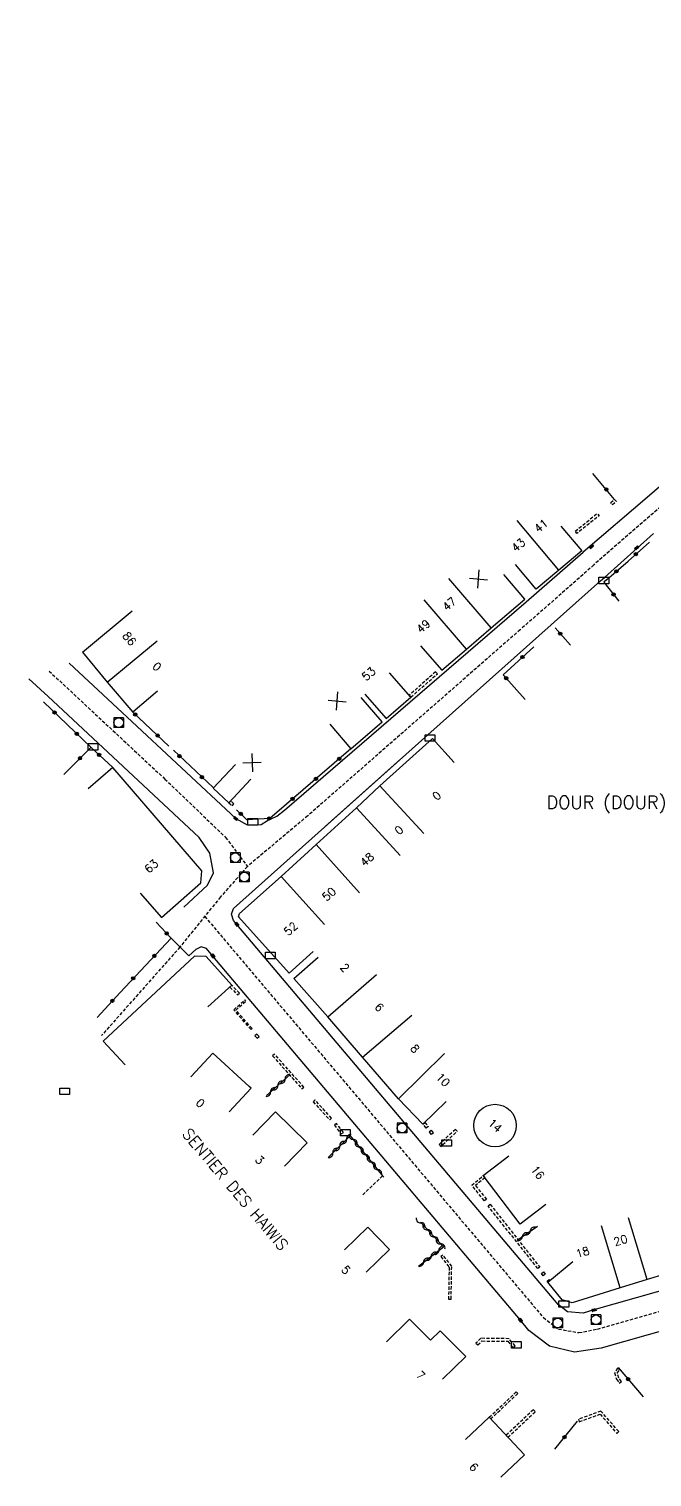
# Model space of a CAD drawing. Header units: millimetres. Extents: x 108000 to 119599, y 120002 to 124063.
# Drawn here: x 108433.8 to 108530, y 120131.5 to 120355.2 of the extents above; entities that cross this region are included whole.
import ezdxf
from ezdxf.enums import TextEntityAlignment as Align

# ---------------------------------------------------------------- set-up
doc = ezdxf.new("R2010")
doc.units = ezdxf.units.MM
doc.linetypes.add('DASHED', pattern=[0.75, 0.5, -0.25])
doc.layers.get('0').update_dxf_attribs({"linetype": 'CONTINUOUS'})
for name, color, linetype in [('W0001', 6, 'DASHED'), ('W0008', 7, 'CONTINUOUS'), ('W0100', 7, 'CONTINUOUS'), ('W0105', 7, 'CONTINUOUS'), ('W0112', 1, 'DASHED'), ('W0310', 3, 'CONTINUOUS'), ('W0322', 7, 'CONTINUOUS'), ('W0400', 7, 'CONTINUOUS'), ('W0420', 7, 'CONTINUOUS'), ('W0980', 7, 'CONTINUOUS'), ('W0984', 7, 'CONTINUOUS'), ('W0989', 7, 'CONTINUOUS'), ('W0991', 7, 'CONTINUOUS'), ('W1102', 7, 'CONTINUOUS'), ('W1471', 7, 'CONTINUOUS')]:
    doc.layers.add(name, color=color, linetype=linetype)
doc.styles.get("Standard").update_dxf_attribs({"font": 'romans.shx', "width": 0.85})

# ---------------------------------------------------------------- blocks, each defined once
blk = doc.blocks.new('T420')
for p, q in [((0.75, 0.75), (-0.75, 0.75)), ((-0.75, 0.75), (-0.75, -0.75)), ((0.75, 0.75), (0.75, -0.75)), ((0.75, -0.75), (-0.75, -0.75))]:
    blk.add_line(p, q)
blk.add_ellipse((0, 0), major_axis=(-0.53, 0.53), ratio=1, start_param=3.926991, end_param=10.210176)
blk = doc.blocks.new('T400')
for p, q in [((-0.15, 0.3), (0.15, 0.3)), ((-0.15, -0.25), (-0.15, 0.3)), ((-0.15, 0.15), (0.15, 0.15)), ((-0.15, 0), (0.15, 0)), ((0.15, 0.3), (0.15, -0.25)), ((-0.15, -0.15), (0.15, -0.15)), ((-0.15, -0.25), (-0.15, -0.3)), ((-0.15, -0.3), (0.15, -0.3)), ((0.15, -0.3), (0.15, -0.25))]:
    blk.add_line(p, q)
blk = doc.blocks.new('T1471')
at = {"color": 0, "linetype": 'Continuous', "flags": 128}
blk.add_lwpolyline([(-0.75, -0.5), (-0.75, 0.5), (0.75, 0.5), (0.75, -0.5), (-0.75, -0.5)], dxfattribs=at)
blk = doc.blocks.new('t991o')
at = {"color": 0, "linetype": 'Continuous'}
for p, q in [((-1, 1), (1, -1)), ((-1, -1), (1, 1))]:
    blk.add_line(p, q, dxfattribs=at)
blk = doc.blocks.new('t310o')
at = {"color": 0, "linetype": 'Continuous'}
for centre, start, end in [((-0.5, 0.38), 216.8699, 323.1304), ((0.5, -0.37), 36.8699, 143.1303)]:
    blk.add_arc(centre, 0.625, start, end, dxfattribs=at)
blk = doc.blocks.new('t322o')
at = {"color": 0, "linetype": 'Continuous'}
for radius in [0.25, 0.15]:
    blk.add_circle((0, 0), radius, dxfattribs=at)

msp = doc.modelspace()

# ---------------------------------------------------------------- linework, layer by layer
at = {"layer": 'W0001', "flags": 128}
msp.add_lwpolyline([(108475.41, 120488.07), (108480.92, 120492.2), (108491.5, 120496.82), (108496.41, 120495.88), (108498.9, 120494.71), (108502.51, 120493.4), (108508.94, 120490.3), (108523.02, 120483.49), (108546.37, 120472.17), (108576.04, 120457.85), (108603.24, 120444.78), (108634.59, 120429.59), (108640.36, 120426.57), (108643.87, 120424.26), (108646.17, 120422.5), (108648.89, 120421.15), (108651.73, 120420.23), (108654.65, 120419.69), (108658.57, 120418.64), (108657.21, 120414.89), (108653.64, 120408.53), (108650.47, 120402.21), (108646.03, 120392.81), (108637.43, 120373.98), (108630.87, 120362.14), (108619.37, 120352.06), (108605.43, 120340.47), (108592.32, 120330.21), (108575.89, 120317.33), (108565.19, 120308.97), (108553.52, 120299.83), (108543.2, 120291.37), (108533.18, 120283.01), (108521.02, 120272.47)], dxfattribs=at)
at = {"layer": 'W0001'}
for points in [[(108460.93, 120218.14), (108484.66, 120190.05), (108513.24, 120156.15), (108515.56, 120154.38), (108518.72, 120153.83), (108521.59, 120154.37), (108564.18, 120166.47), (108566.82, 120167.36), (108571.48, 120169.7), (108574.73, 120172.15), (108593.72, 120188.61), (108614.24, 120206.33), (108618.36, 120209.22), (108623.14, 120211.79), (108634, 120217.25), (108648.03, 120224.29), (108650.28, 120226.55), (108649.67, 120230.46), (108647.86, 120236.08), (108645.85, 120243.53), (108647.19, 120248.3), (108650.32, 120251.74), (108675.19, 120272.11), (108679.04, 120275.45)], [(108521.05, 120272.43), (108509.66, 120262.43), (108476.83, 120233.67), (108467.52, 120225.85)], [(108521.05, 120272.43), (108509.66, 120262.43), (108476.83, 120233.67)], [(108436.88, 120256.04), (108454.78, 120239.36), (108464.16, 120230.35), (108467.52, 120225.85), (108463.36, 120221.15), (108457.1, 120213.4), (108444.99, 120199.73)]]:
    msp.add_lwpolyline(points, dxfattribs=at)
at = {"layer": 'W0008', "flags": 128}
for points in [[(108536.65, 120289.25), (108529.61, 120283.17), (108519.36, 120274.42)], [(108530.27, 120277.3), (108522.68, 120270.52)]]:
    msp.add_lwpolyline(points, dxfattribs=at)
at = {"layer": 'W0008'}
for points in [[(108439.99, 120257.27), (108448.95, 120248.9), (108465.73, 120233.26), (108467.46, 120232.28), (108469.67, 120232.35), (108470.62, 120232.93), (108472.05, 120233.63), (108473.27, 120234.57), (108510.58, 120266.76), (108519.36, 120274.42)], [(108563.38, 120169.37), (108521.04, 120157.33), (108519.4, 120156.85), (108516.95, 120157.04), (108515.52, 120158.15), (108500.83, 120175.54), (108465.89, 120216.89), (108465.37, 120217.49), (108465.04, 120218.47), (108465.36, 120219.35), (108495.41, 120246.2), (108522.08, 120269.98), (108522.68, 120270.52)], [(108457.69, 120219.58), (108461.36, 120222.96), (108462.27, 120224.87), (108461.72, 120227.92), (108460.06, 120230.33), (108444.39, 120244.96), (108436.73, 120252.12), (108433.78, 120254.82)], [(108649.2, 120221.45), (108642.84, 120218.33), (108625.65, 120209.7), (108620.96, 120207.26), (108616.89, 120204.63), (108614.41, 120202.6), (108576.31, 120169.51), (108572.63, 120166.85), (108571.01, 120165.93), (108567.88, 120164.57), (108564.99, 120163.58), (108522.14, 120151.42), (108518.05, 120150.8), (108514.18, 120151.72), (108510.97, 120154.15), (108509.71, 120155.76), (108462.2, 120212.01), (108461.21, 120213.18), (108460.38, 120213.43), (108459.55, 120213.02), (108458.46, 120212.04), (108455.73, 120214.77)]]:
    msp.add_lwpolyline(points, dxfattribs=at)
at = {"layer": 'W0100'}
for p, q in [((108501.8, 120266.42), (108501.8, 120266.42)), ((108453.63, 120252.94), (108449.83, 120249.69)), ((108458.79, 120193.35), (108462.19, 120197.02)), ((108462.19, 120197.02), (108467.8, 120191.85))]:
    msp.add_line(p, q, dxfattribs=at)
for points in [[(108515.93, 120278.44), (108519.16, 120274.62), (108515.64, 120271.65), (108512.14, 120268.68), (108508.91, 120272.5)], [(108494.27, 120259.95), (108497.53, 120256.16), (108501.36, 120259.45), (108505.17, 120262.73), (108510.37, 120267.17), (108507.12, 120270.97)], [(108442.03, 120258.96), (108445.88, 120254.31), (108449.83, 120249.69)], [(108485.68, 120252.45), (108488.97, 120248.69), (108492.76, 120251.99), (108489.47, 120255.76)], [(108480.26, 120247.82), (108483.51, 120244.03), (108488.36, 120248.18), (108485.1, 120251.98)], [(108477.7, 120212.7), (108473.98, 120209.36), (108466.14, 120218.09), (108466.32, 120218.57), (108472.72, 120224.32), (108478.16, 120229.22), (108484.35, 120234.93), (108488, 120238.3), (108496.12, 120245.64), (108499.47, 120241.94)], [(108450.97, 120221.72), (108454.27, 120217.97), (108460.35, 120223.32), (108460.47, 120225.17), (108446.73, 120241.13), (108442.94, 120237.87)], [(108465.67, 120241.59), (108462.24, 120237.95), (108464.65, 120235.68), (108468.07, 120239.32)], [(108461.39, 120204.16), (108465.12, 120207.5), (108461.13, 120211.96), (108459.34, 120211.99), (108445.26, 120198.88), (108448.66, 120195.22)], [(108498.21, 120189.55), (108494.64, 120186.05), (108490.84, 120189.93), (108485.32, 120196.4), (108479.93, 120202.62), (108474.71, 120208.55), (108478.46, 120211.85)], [(108464.69, 120187.93), (108468.08, 120191.6), (108467.8, 120191.85)], [(108473.26, 120179.57), (108476.75, 120183.15), (108471.85, 120187.92), (108468.36, 120184.34)], [(108513.62, 120173.62), (108509.64, 120170.59), (108503.94, 120178.09), (108507.92, 120181.12)], [(108561, 120176.16), (108562.46, 120171.38), (108555.08, 120169.13), (108545.31, 120166.09), (108545.12, 120166.78), (108540.9, 120165.51), (108537.48, 120164.52), (108529.28, 120162.02), (108525.1, 120160.76), (108517.7, 120158.42), (108516.16, 120158.9), (108513.92, 120161.63), (108517.79, 120164.8)], [(108485.85, 120163.18), (108489.45, 120166.65), (108486.12, 120170.11), (108482.52, 120166.64)], [(108497.67, 120146.63), (108501.24, 120150.13), (108497.3, 120154.13), (108495.8, 120152.66), (108492.58, 120155.92), (108489.02, 120152.41)], [(108501.23, 120137.32), (108504.87, 120140.75), (108510.33, 120134.95), (108506.69, 120131.52)]]:
    msp.add_lwpolyline(points, dxfattribs=at)
at = {"layer": 'W0105'}
msp.add_line((108491.17, 120242.45), (108479.51, 120232.02), dxfattribs=at)
at = {"layer": 'W0112'}
for p, q in [((108492.76, 120252), (108496.87, 120255.62)), ((108496.87, 120255.62), (108496.6, 120255.92)), ((108464.65, 120235.68), (108465.15, 120235.24)), ((108465.15, 120235.24), (108465.41, 120235.53)), ((108465.12, 120207.49), (108464.83, 120207.22)), ((108466.29, 120206.27), (108465.12, 120207.49)), ((108465.43, 120203.71), (108467.11, 120205.23)), ((108467.29, 120205.05), (108467.11, 120205.23)), ((108468.08, 120200.67), (108465.43, 120203.71)), ((108468.08, 120200.67), (108468.23, 120200.8)), ((108468.96, 120199.96), (108468.67, 120199.68)), ((108469.33, 120199.57), (108468.96, 120199.96)), ((108471.71, 120196.86), (108471.41, 120196.6)), ((108476.25, 120191.74), (108471.71, 120196.86)), ((108477.96, 120189.78), (108477.67, 120189.51)), ((108480.52, 120186.96), (108477.96, 120189.78)), ((108481.27, 120186.14), (108480.95, 120185.9)), ((108482.34, 120184.76), (108481.27, 120186.14)), ((108494.63, 120186.05), (108494.94, 120186.3)), ((108495.14, 120185.44), (108494.63, 120186.05)), ((108495.61, 120184.85), (108495.92, 120185.1)), ((108495.94, 120184.43), (108495.61, 120184.85)), ((108499.65, 120185.23), (108497.15, 120182.91)), ((108497.15, 120182.91), (108497.4, 120182.59)), ((108502.18, 120176.6), (108503.95, 120178.08)), ((108504.12, 120174.21), (108502.18, 120176.6)), ((108504.7, 120173.41), (108505.01, 120173.66)), ((108512.38, 120163.72), (108504.7, 120173.41)), ((108499.08, 120164.08), (108497.7, 120165.82)), ((108498.99, 120159.01), (108499.08, 120164.08)), ((108512.96, 120162.96), (108513.27, 120163.21)), ((108513.22, 120162.62), (108512.96, 120162.96)), ((108513.82, 120161.77), (108514.13, 120162.02)), ((108513.92, 120161.63), (108513.82, 120161.77)), ((108503.57, 120152.95), (108502.82, 120152.2)), ((108524.52, 120146.63), (108524.97, 120146.03)), ((108505.08, 120140.48), (108509.27, 120144.4)), ((108511.69, 120141.91), (108507.49, 120137.96)), ((108522.12, 120141.7), (108518.65, 120140.44)), ((108524.88, 120138.54), (108522.12, 120141.7)), ((108507.49, 120137.96), (108507.77, 120137.67))]:
    msp.add_line(p, q, dxfattribs=at)
at = {"layer": 'W0112', "flags": 128}
for points in [[(108523.65, 120282.06), (108524.24, 120282.57), (108524.51, 120282.26), (108523.92, 120281.74)], [(108518.15, 120277.65), (108521.55, 120280.4), (108521.84, 120280.05), (108518.43, 120277.3)]]:
    msp.add_lwpolyline(points, close=True, dxfattribs=at)
at = {"layer": 'W0112'}
for points in [[(108496.6, 120255.92), (108492.5, 120252.3), (108492.76, 120252)], [(108465.41, 120235.53), (108464.91, 120235.98), (108464.65, 120235.68)], [(108464.83, 120207.22), (108466, 120206), (108466.29, 120206.27)], [(108468.23, 120200.8), (108465.74, 120203.66), (108467.29, 120205.05)], [(108468.67, 120199.68), (108469.04, 120199.3), (108469.33, 120199.57)], [(108471.41, 120196.6), (108475.95, 120191.48), (108476.25, 120191.74)], [(108477.67, 120189.51), (108480.23, 120186.69), (108480.52, 120186.96)], [(108480.95, 120185.9), (108482.02, 120184.52), (108482.34, 120184.76)], [(108494.94, 120186.3), (108495.44, 120185.7), (108495.14, 120185.44)], [(108495.92, 120185.1), (108496.25, 120184.68), (108495.94, 120184.43)], [(108497.69, 120182.87), (108499.92, 120184.93), (108499.65, 120185.23)], [(108497.4, 120182.59), (108497.72, 120182.84), (108497.69, 120182.87)], [(108488.57, 120177.83), (108488.39, 120178.06), (108485.21, 120174.99)], [(108503.95, 120178.08), (108504.2, 120177.77), (108502.74, 120176.55)], [(108502.74, 120176.55), (108504.43, 120174.46), (108504.12, 120174.21)], [(108505.01, 120173.66), (108512.69, 120163.96), (108512.38, 120163.72)], [(108497.7, 120165.82), (108497.39, 120165.57), (108498.68, 120163.95)], [(108498.68, 120163.95), (108498.59, 120159.02), (108498.99, 120159.01)], [(108513.27, 120163.21), (108513.54, 120162.87), (108513.22, 120162.62)], [(108514.13, 120162.02), (108514.24, 120161.88), (108513.92, 120161.63)], [(108502.82, 120152.2), (108503.11, 120151.92), (108503.73, 120152.54), (108507.75, 120152.49)], [(108508.87, 120151.78), (108507.94, 120152.89), (108503.57, 120152.95)], [(108507.75, 120152.49), (108508.56, 120151.52), (108508.87, 120151.78)], [(108524.7, 120148.32), (108524.23, 120147.62), (108524.52, 120146.63)], [(108524.66, 120147.55), (108525.03, 120148.1), (108524.7, 120148.32)], [(108524.97, 120146.03), (108525.29, 120146.27), (108524.88, 120146.81), (108524.66, 120147.55)], [(108504.87, 120140.75), (108509.06, 120144.68), (108509.27, 120144.4)], [(108507.77, 120137.67), (108511.97, 120141.62), (108511.69, 120141.91)], [(108518.65, 120140.44), (108518.79, 120140.06), (108522, 120141.23)], [(108522, 120141.23), (108524.58, 120138.27), (108524.88, 120138.54)]]:
    msp.add_lwpolyline(points, dxfattribs=at)
at = {"layer": 'W0310'}
for p, q in [((108474.07, 120193.68), (108470.49, 120190.46)), ((108509.17, 120168.09), (108512.31, 120170.3))]:
    msp.add_line(p, q, dxfattribs=at)
for points in [[(108480.02, 120180.88), (108483.38, 120184.25), (108488.39, 120178.06)], [(108493.94, 120164.09), (108497.79, 120167.07), (108494.24, 120170.88)]]:
    msp.add_lwpolyline(points, dxfattribs=at)
at = {"layer": 'W0322'}
for p, q in [((108517.42, 120260.05), (108515.05, 120262.7)), ((108455.39, 120244.45), (108449.82, 120249.69)), ((108443.33, 120244.25), (108439.18, 120240.07)), ((108462.22, 120238.04), (108456.08, 120243.8)), ((108524.79, 120148.46), (108528.64, 120143.89)), ((108515, 120135.84), (108518.51, 120140.13))]:
    msp.add_line(p, q, dxfattribs=at)
at = {"layer": 'W0322', "flags": 128}
for points in [[(108524.25, 120282.57), (108520.9, 120286.54)], [(108523.01, 120270.14), (108526.32, 120273.02), (108529.64, 120275.98)]]:
    msp.add_lwpolyline(points, dxfattribs=at)
at = {"layer": 'W0322'}
for points in [[(108523.01, 120270.14), (108522.58, 120269.77), (108524.92, 120266.82)], [(108511.75, 120259.81), (108507.02, 120255.48), (108510.41, 120251.65)], [(108436.02, 120251.28), (108443.33, 120244.27), (108446.73, 120241.13)], [(108483.51, 120244.03), (108470.97, 120233.26), (108467.41, 120233.08), (108465.85, 120234.62)], [(108453.45, 120217.24), (108455.73, 120214.77), (108447.85, 120206.4), (108444.29, 120202.54)]]:
    msp.add_lwpolyline(points, dxfattribs=at)
at = {"layer": 'W1102'}
for p, q in [((108515.64, 120271.65), (108509.18, 120279.28)), ((108505.17, 120262.73), (108498.66, 120270.32)), ((108442.03, 120258.96), (108449.73, 120265.34)), ((108501.36, 120259.45), (108494.84, 120267.03)), ((108445.88, 120254.31), (108453.58, 120260.69)), ((108488, 120238.3), (108494.79, 120230.96)), ((108484.35, 120234.93), (108491.13, 120227.57)), ((108478.16, 120229.22), (108484.85, 120221.79)), ((108472.72, 120224.32), (108479.41, 120216.89)), ((108479.93, 120202.62), (108487.48, 120209.17)), ((108485.32, 120196.4), (108492.93, 120202.89)), ((108490.84, 120189.93), (108497.98, 120196.93)), ((108529.28, 120162.02), (108526.37, 120171.59)), ((108525.1, 120160.76), (108522.21, 120170.33))]:
    msp.add_line(p, q, dxfattribs=at)
msp.add_circle((108505.77, 120185.82), 3.29, dxfattribs=at)

# ---------------------------------------------------------------- block references
at = {"layer": 'W0310'}
for p, rotation in [((108473.33, 120193.01), 221.9517142395169), ((108471.1, 120191.01), 221.9517142395169), ((108472.22, 120192.01), 221.9517142395169), ((108482.84, 120183.71), 45.11074313939829), ((108483.84, 120183.68), 308.9799440561848), ((108480.72, 120181.59), 45.11074313939829), ((108481.78, 120182.65), 45.11074313939829), ((108484.79, 120182.51), 308.9799440561848), ((108485.73, 120181.34), 308.9799440561848), ((108486.67, 120180.18), 308.9799440561848), ((108487.62, 120179.01), 308.9799440561848), ((108494.29, 120170.82), 133.053036035337), ((108495.31, 120169.73), 133.053036035337), ((108496.34, 120168.63), 133.053036035337), ((108509.99, 120168.66), 35.28797192139238), ((108511.21, 120169.53), 35.28797192139238), ((108497.1, 120166.54), 37.83892380541587), ((108497.36, 120167.53), 133.053036035337), ((108494.73, 120164.7), 37.83892380541587), ((108495.91, 120165.62), 37.83892380541587)]:
    msp.add_blockref('t310o', p, dxfattribs=dict(at, rotation=rotation))
at = {"layer": 'W0322'}
for p, rotation in [((108522.96, 120284.1), 130.1583846825858), ((108527.52, 120274.09), 41.78300826804753), ((108524.52, 120271.45), 40.99610966493787), ((108524.08, 120267.88), 308.4838024452782), ((108515.84, 120261.82), 131.7833646692625), ((108510, 120258.21), 222.4626382432419), ((108507.5, 120254.94), 311.4494146101729), ((108437.73, 120249.64), 316.2005272486279), ((108450.2, 120249.34), 136.7117729769771), ((108441.16, 120246.35), 316.2005272486279), ((108453.66, 120246.08), 136.7117729769771), ((108441.66, 120242.57), 225.2062055819648), ((108444.61, 120243.09), 317.3277537870247), ((108457.02, 120242.91), 136.8187908367495), ((108481.71, 120242.48), 220.6445585753497), ((108460.49, 120239.66), 136.8187908367495), ((108478.1, 120239.39), 220.6445585753497), ((108474.5, 120236.29), 220.6445585753497), ((108466.49, 120233.98), 135.4435419121583), ((108470.87, 120233.26), 182.8608063923651), ((108455.05, 120215.5), 312.6516609582909), ((108453.15, 120212.03), 226.7134757937839), ((108449.89, 120208.57), 226.7134757937839), ((108446.66, 120205.09), 228.0556631827818), ((108526.32, 120146.64), 310.1310580271727), ((108516.5, 120137.68), 50.74487140812569)]:
    msp.add_blockref('t322o', p, dxfattribs=dict(at, rotation=rotation))
at = {"layer": 'W0400'}
for p, rotation in [((108520.64, 120275.28), 310.9390383515868), ((108527.65, 120275.07), 131.5218991035739), ((108465.73, 120233.26), 227.0202115038274), ((108465.89, 120216.89), 220.2009187496081), ((108462.2, 120212.01), 40.18749197796945), ((108509.71, 120155.76), 38.0461107379102), ((108521.04, 120157.33), 285.8811143867082)]:
    msp.add_blockref('T400', p, dxfattribs=dict(at, rotation=rotation))
at = {"layer": 'W0420'}
for p in [(108447.64, 120248.08), (108465.64, 120227.23), (108467.04, 120224.22), (108491.42, 120185.43), (108515.45, 120155.31), (108521.38, 120155.81)]:
    msp.add_blockref('T420', p, dxfattribs=at)
at = {"layer": 'W0991'}
for p, rotation in [((108503.22, 120270.27), 40.53803388531051), ((108481.38, 120251.42), 40.60728503345101), ((108468.24, 120241.91), 316.7429160731402)]:
    msp.add_blockref('t991o', p, dxfattribs=dict(at, rotation=rotation))
at = {"layer": 'W1471'}
for p in [(108522.58, 120270.04), (108495.73, 120245.71), (108443.67, 120244.34), (108468.36, 120232.75), (108471.06, 120212.1), (108439.28, 120191.1), (108482.65, 120184.72), (108498.29, 120183.12), (108516.4, 120158.25), (108509.07, 120151.94)]:
    msp.add_blockref('T1471', p, dxfattribs=at)

# ---------------------------------------------------------------- texts
at = {"layer": 'W0980'}
msp.add_text('DOUR (DOUR)', height=2, dxfattribs=at).set_placement((108522.98, 120235.61), align=Align.MIDDLE)
at = {"layer": 'W0984'}
for s, rotation, p in [('0', 316.9293, (108453.54, 120256.73)), ('14', 318.2981, (108505.77, 120185.82))]:
    msp.add_text(s, height=1.25, rotation=rotation, dxfattribs=at).set_placement(p, align=Align.MIDDLE)
at = {"layer": 'W0989'}
msp.add_text('SENTIER DES HAIWIS', height=1.75, rotation=310.1872, dxfattribs=at).set_placement((108465.66, 120175.96), align=Align.MIDDLE)
at = {"layer": 'W0991'}
for s, rotation, p in [('41', 40.2417, (108512.88, 120278.48)), ('43', 40.2436, (108509.37, 120275.51)), ('47', 40.6544, (108498.72, 120266.41)), ('49', 40.6569, (108494.69, 120262.95)), ('86', 309.6488, (108449.29, 120261.04)), ('53', 41.1242, (108486.26, 120255.61)), ('0', 42.152, (108496.76, 120236.78)), ('0', 42.7508, (108490.93, 120231.47)), ('48', 42.6577, (108486, 120226.93)), ('63', 41.3817, (108452.68, 120225.89)), ('50', 41.9657, (108480.12, 120221.57)), ('52', 41.9758, (108474.2, 120216.24)), ('2', 311.349, (108482.58, 120210.21)), ('6', 310.9502, (108487.91, 120204.1)), ('8', 310.4274, (108493.41, 120197.7)), ('10', 314.4195, (108497.74, 120192.89)), ('0', 317.2581, (108460.26, 120189.29)), ('3', 315.7612, (108469.42, 120180.52)), ('16', 307.2469, (108512.36, 120178.58)), ('20', 16.8021, (108525.16, 120168.09)), ('18', 17.5407, (108519.29, 120166.26)), ('5', 313.9299, (108482.75, 120163.52)), ('7', 314.538, (108494.28, 120147.22)), ('9', 133.2781, (108502.5, 120133.05))]:
    msp.add_text(s, height=1.25, rotation=rotation, dxfattribs=at).set_placement(p, align=Align.MIDDLE)

doc.saveas('drawing.dxf')
